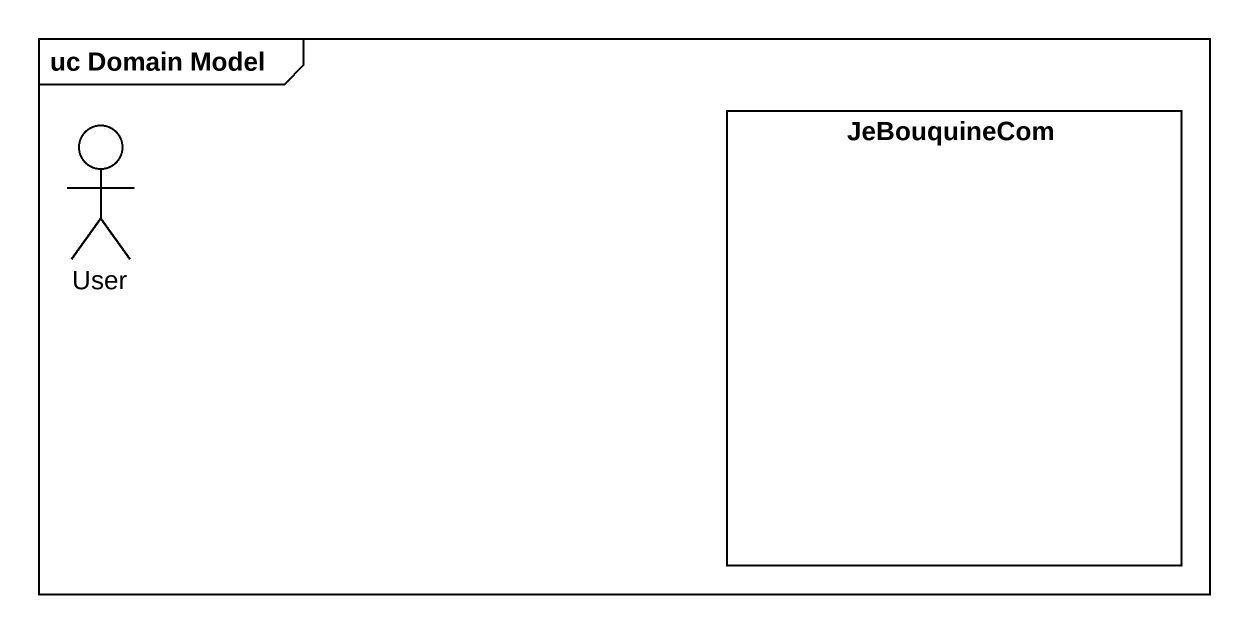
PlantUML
@startuml
mainframe uc Domain Model
actor User
rectangle JeBouquineCom
@enduml
